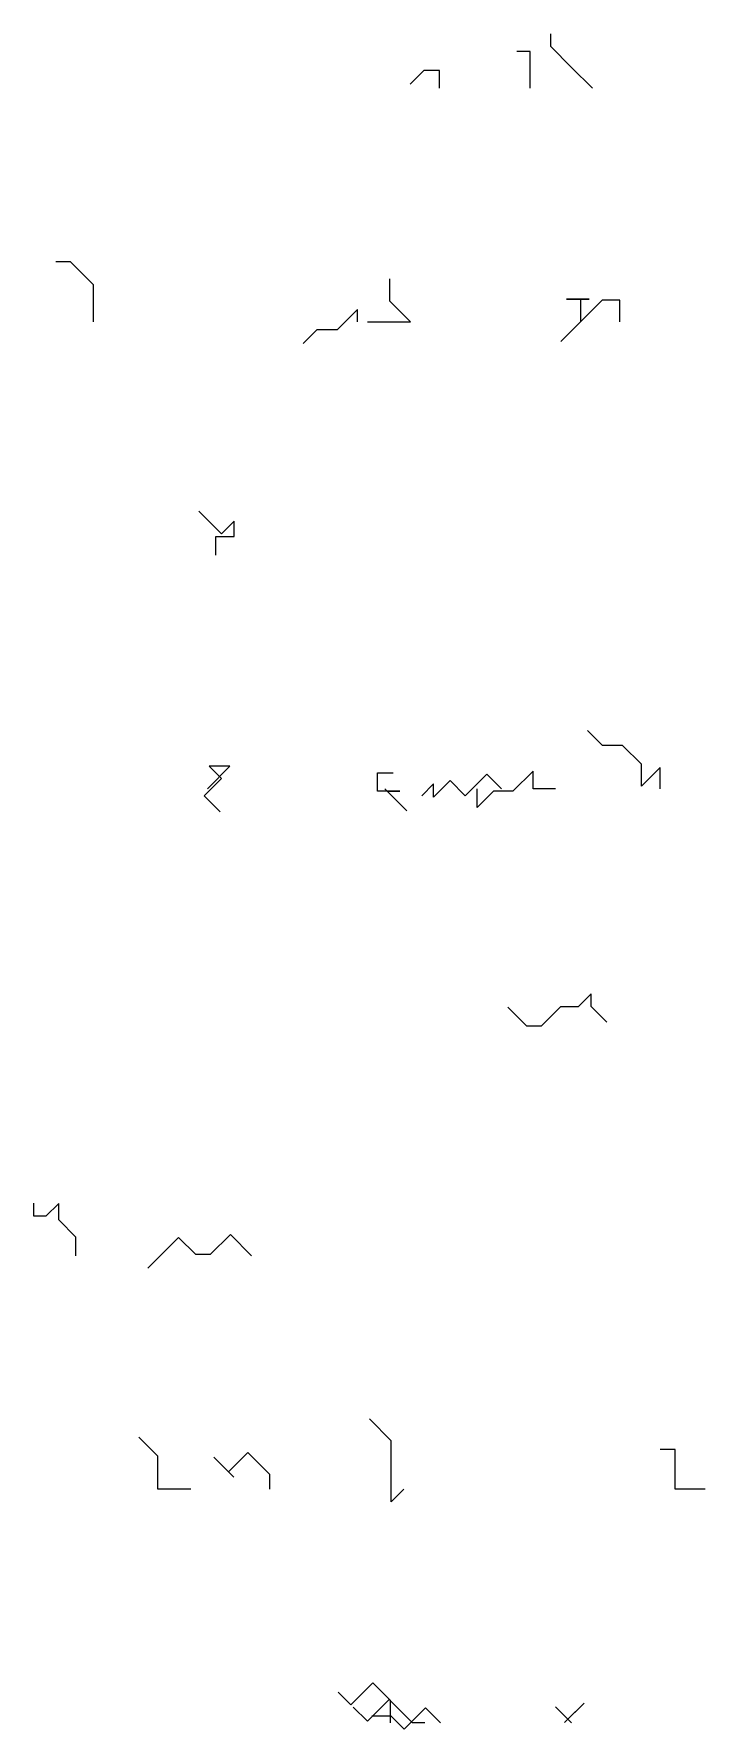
# Model space of a CAD drawing. Header units: metres. Extents: x 347 to 1900, y 321 to 1808.
# Drawn here: x 347 to 922, y 355 to 1807 of the extents above; entities that cross this region are included whole.
import ezdxf

# ---------------------------------------------------------------- set-up
doc = ezdxf.new("R2010")
doc.units = ezdxf.units.M

msp = doc.modelspace()

# ---------------------------------------------------------------- linework, layer by layer
for p, q in [((789.86835, 1795.6609), (789.86835, 1806.5654)), ((772.3186, 1791.6329), (760.7542, 1791.6329)), ((772.3186, 1776.1353), (772.3186, 1791.6329)), ((807.6433, 1777.8859), (789.86835, 1795.6609)), ((681.10846, 1775.0935), (669.4298, 1763.4148)), ((694.5779, 1775.0935), (681.10846, 1775.0935)), ((694.5779, 1760), (694.5779, 1775.0935)), ((772.3186, 1760), (772.3186, 1776.1353)), ((825.5291, 1760), (807.6433, 1777.8859)), ((378.5734, 1611.4537), (366.06067, 1611.4537)), ((398.4923, 1591.5348), (378.5734, 1611.4537)), ((398.4923, 1578.779), (398.4923, 1591.5348)), ((651.9882, 1577.7164), (651.9882, 1596.6974)), ((398.4923, 1560), (398.4923, 1578.779)), ((624.2935, 1570.4037), (606.91785, 1553.0281)), ((624.2935, 1560), (624.2935, 1570.4037)), ((669.70465, 1560), (651.9882, 1577.7164)), ((815.6611, 1579.4229), (803.3351, 1579.4229)), ((803.3351, 1579.4229), (822.6713, 1579.4229)), ((822.6713, 1579.4229), (806.04333, 1579.4229)), ((815.6611, 1560), (815.6611, 1579.4229)), ((833.81384, 1578.468), (816.9816, 1561.6357)), ((849.16693, 1578.468), (833.81384, 1578.468)), ((849.16693, 1560), (849.16693, 1578.468)), ((632.8623, 1560), (649.742, 1560)), ((649.742, 1560), (669.70465, 1560)), ((816.9816, 1561.6357), (798.3996, 1543.0537)), ((589.46124, 1553.0281), (577.9218, 1541.4886)), ((606.91785, 1553.0281), (589.46124, 1553.0281)), ((507.95947, 1378.3029), (488.51227, 1397.75)), ((518.7939, 1389.1373), (507.95947, 1378.3029)), ((518.7939, 1375.9874), (518.7939, 1389.1373)), ((503.05035, 1360), (503.05035, 1375.9874)), ((503.05035, 1375.9874), (518.7939, 1375.9874)), ((834.23126, 1197.0935), (821.4567, 1209.868)), ((851.45135, 1197.0935), (834.23126, 1197.0935)), ((867.519, 1181.0259), (851.45135, 1197.0935)), ((495.9665, 1160), (515.15967, 1179.1931)), ((515.15967, 1179.1931), (497.44696, 1179.1931)), ((497.44696, 1179.1931), (507.87482, 1168.7653)), ((867.519, 1162.18), (867.519, 1181.0259)), ((883.54517, 1178.2063), (867.519, 1162.18)), ((883.54517, 1160), (883.54517, 1178.2063)), ((507.87482, 1168.7653), (493.04166, 1153.9321)), ((641.4344, 1157.8092), (641.4344, 1173.5597)), ((641.4344, 1173.5597), (654.9293, 1173.5597)), ((689.5693, 1164.1155), (679.4714, 1154.0176)), ((703.7319, 1167.0338), (689.5693, 1152.8712)), ((689.5693, 1152.8712), (689.5693, 1164.1155)), ((716.7555, 1154.0101), (703.7319, 1167.0338)), ((735.2367, 1172.4913), (716.7555, 1154.0101)), ((747.728, 1160), (735.2367, 1172.4913)), ((774.78326, 1175.0764), (757.5556, 1157.8488)), ((774.78326, 1160), (774.78326, 1175.0764)), ((493.04166, 1153.9321), (506.78186, 1140.1919)), ((506.78186, 1140.1919), (495.40546, 1151.5684)), ((660.62115, 1157.8092), (641.4344, 1157.8092)), ((647.7667, 1160), (666.6229, 1141.1438)), ((666.6229, 1141.1438), (649.9575, 1157.8092)), ((649.9575, 1157.8092), (660.62115, 1157.8092)), ((726.8618, 1143.8739), (726.8618, 1159.7974)), ((740.8367, 1157.8488), (726.8618, 1143.8739)), ((757.5556, 1157.8488), (740.8367, 1157.8488)), ((794.07416, 1160), (774.78326, 1160)), ((769.46655, 956.6993), (753.18976, 972.9761)), ((798.29254, 973.24554), (781.7463, 956.6993)), ((813.43915, 973.24554), (798.29254, 973.24554)), ((824.62366, 984.43005), (813.43915, 973.24554)), ((824.62366, 973.3971), (824.62366, 984.43005)), ((838.02075, 960), (824.62366, 973.3971)), ((781.7463, 956.6993), (769.46655, 956.6993)), ((347.3353, 793.87646), (347.3353, 805.1162)), ((368.61856, 804.8468), (357.64822, 793.87646)), ((368.61856, 790.64185), (368.61856, 804.8468)), ((357.64822, 793.87646), (347.3353, 793.87646)), ((383.2436, 776.0168), (368.61856, 790.64185)), ((383.2436, 760), (383.2436, 776.0168)), ((471.2074, 775.73315), (458.17618, 762.7019)), ((485.85596, 761.0846), (471.2074, 775.73315)), ((515.5332, 778.2295), (498.38828, 761.0846)), ((533.76263, 760), (515.5332, 778.2295)), ((458.17618, 762.7019), (444.76154, 749.2873)), ((498.38828, 761.0846), (485.85596, 761.0846)), ((653.3082, 601.5031), (634.66003, 620.1513)), ((453.31403, 588.4059), (437.21918, 604.50073)), ((653.3082, 587.2618), (653.3082, 601.5031)), ((453.31403, 572.9422), (453.31403, 588.4059)), ((514.0001, 574.81683), (501.48636, 587.33057)), ((501.48636, 587.33057), (518.4203, 570.39667)), ((530.5957, 591.4124), (514.0001, 574.81683)), ((549.334, 572.67413), (530.5957, 591.4124)), ((653.3082, 568.75366), (653.3082, 587.2618)), ((896.3709, 593.86536), (883.5799, 593.86536)), ((896.3709, 576.49414), (896.3709, 593.86536)), ((453.31403, 560), (453.31403, 572.9422)), ((549.334, 560), (549.334, 572.67413)), ((653.3082, 549.1633), (653.3082, 568.75366)), ((896.3709, 560), (896.3709, 576.49414)), ((464.2355, 560), (453.31403, 560)), ((481.75684, 560), (464.2355, 560)), ((664.1449, 560), (653.3082, 549.1633)), ((907.85547, 560), (896.3709, 560)), ((922.0659, 560), (907.85547, 560)), ((637.4143, 394.16644), (618.6147, 375.3668)), ((652.62476, 378.956), (637.4143, 394.16644)), ((618.6147, 375.3668), (607.83386, 386.14758)), ((651.65735, 379.88745), (632.99023, 361.22034)), ((671.5448, 360), (651.65735, 379.88745)), ((652.62476, 360), (652.62476, 378.956)), ((632.99023, 361.22034), (620.7935, 373.41705)), ((653.2522, 365.51184), (636.71893, 365.51184)), ((664.25555, 354.5085), (653.2522, 365.51184)), ((682.5633, 372.81625), (664.25555, 354.5085)), ((695.3795, 360), (682.5633, 372.81625)), ((807.56323, 360), (793.92566, 373.63757)), ((793.92566, 373.63757), (804.65234, 362.91086)), ((818.4143, 376.67282), (801.8087, 360.0672)), ((804.65234, 362.91086), (818.4143, 376.67282)), ((681.943, 360), (671.5448, 360))]:
    msp.add_line(p, q)

doc.saveas('drawing.dxf')
